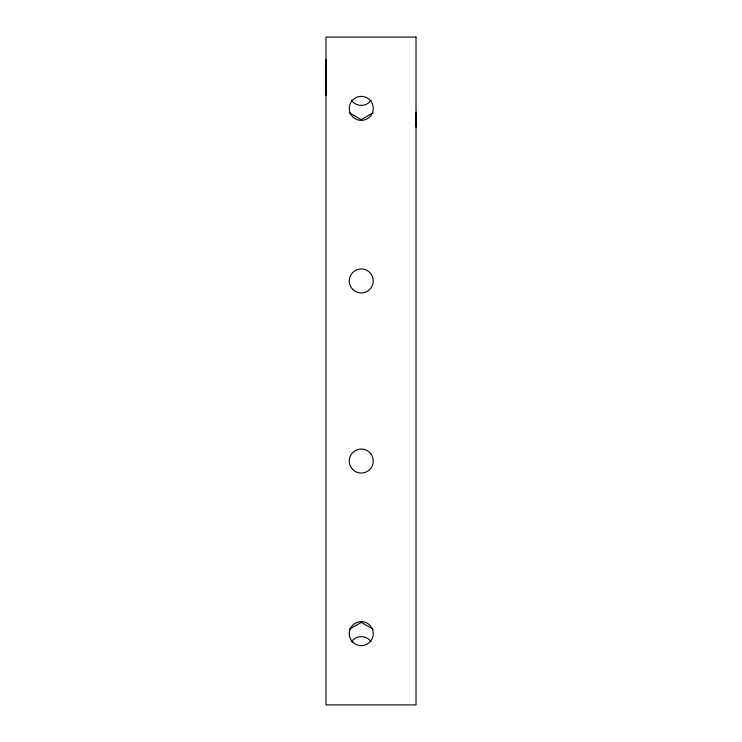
<?xml version="1.0" encoding="UTF-8"?>
<svg xmlns="http://www.w3.org/2000/svg" width="742" height="742" viewBox="0 0 742 742"><rect width="100%" height="100%" fill="white"/><g stroke="black" fill="none" stroke-linecap="round" stroke-linejoin="round"><path stroke-width="1.11" d="M325.979 95.254L325.979 59.61M416.021 127.142L416.021 112.135M373.115 112.784L361.243 119.638L349.38 112.784M349.38 629.216L361.243 622.362L373.115 629.216M371.083 100.263A12.002 12.002 0 0 1 351.411 100.263M351.411 641.737A12.002 12.002 0 0 1 371.083 641.737M416.021 37.1L325.979 37.1L325.979 704.9L416.021 704.9L416.021 37.1M352.756 469.528A12.002 12.002 0 0 0 372.846 464.149A12.002 12.002 0 0 0 358.136 449.448A12.002 12.002 0 0 0 352.756 469.528M352.756 642.108A12.002 12.002 0 0 0 372.846 636.729A12.002 12.002 0 0 0 358.136 622.019A12.002 12.002 0 0 0 352.756 642.108M352.756 116.874A12.002 12.002 0 0 0 372.846 111.486A12.002 12.002 0 0 0 358.136 96.785A12.002 12.002 0 0 0 352.756 116.874M352.756 289.445A12.002 12.002 0 0 0 372.846 284.065A12.002 12.002 0 0 0 358.136 269.365A12.002 12.002 0 0 0 352.756 289.445"/></g></svg>
